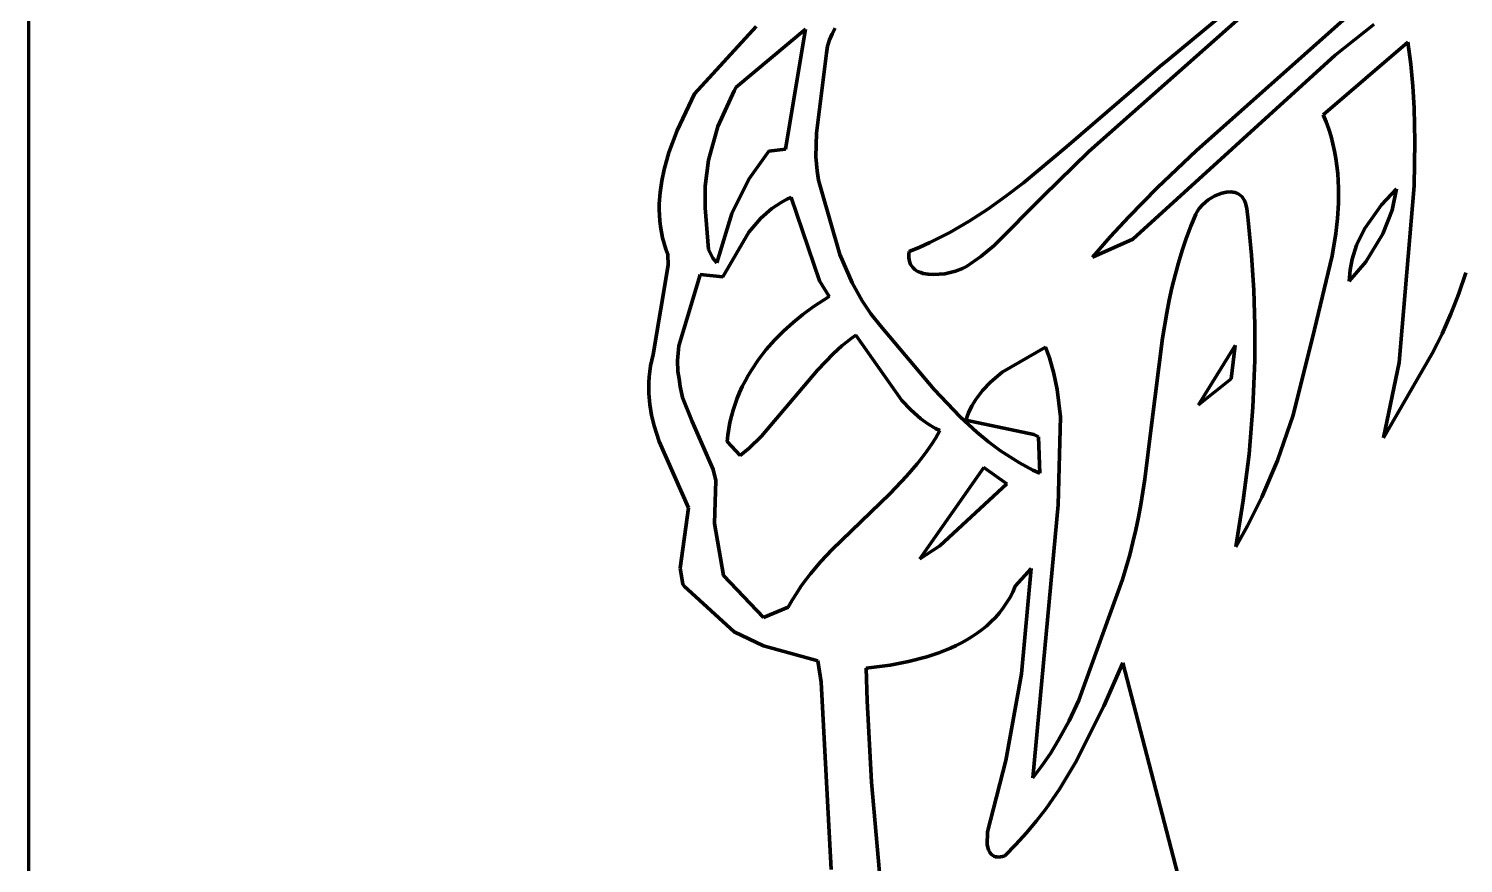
# Model space of a CAD drawing. Header units: millimetres. Extents: x 0 to 8.3, y 0 to 11.7.
# Drawn here: x 0 to 1.993, y 6.98 to 8.139 of the extents above; entities that cross this region are included whole.
import ezdxf

# ---------------------------------------------------------------- set-up
doc = ezdxf.new("R2010")
doc.units = ezdxf.units.MM
doc.layers.add('color#000000ff', color=7, linetype='CONTINUOUS', lineweight=100)
doc.layers.add('color#ffffffff', color=7, linetype='CONTINUOUS', lineweight=100)

msp = doc.modelspace()

# ---------------------------------------------------------------- linework, layer by layer
at = {"layer": 'color#000000ff'}
for p, q in [((1.5838, 8.0957), (1.7595, 8.2416)), ((1.6227, 7.9696), (1.8762, 8.1948)), ((1.6953, 8.165), (1.473, 7.9679)), ((0.9251, 8.048), (1.0107, 8.1418)), ((1.0793, 8.1381), (0.9831, 8.0576)), ((1.0517, 7.9714), (1.0793, 8.1381)), ((1.1208, 8.1391), (1.1163, 8.1313)), ((1.8691, 8.1444), (1.8153, 8.102)), ((1.1101, 8.1142), (1.1084, 8.1048)), ((1.1128, 8.123), (1.1101, 8.1142)), ((1.1163, 8.1313), (1.1128, 8.123)), ((1.7988, 8.0191), (1.9166, 8.1201)), ((1.9166, 8.1201), (1.9205, 8.0895)), ((1.1084, 8.1048), (1.0945, 7.9935)), ((1.8153, 8.102), (1.5344, 7.8463)), ((1.5717, 8.0862), (1.5838, 8.0957)), ((1.4421, 7.9744), (1.5717, 8.0862)), ((1.9205, 8.0895), (1.9233, 8.0588)), ((0.9831, 8.0576), (0.9802, 8.0523)), ((1.9233, 8.0588), (1.9252, 8.0281)), ((0.901, 7.9974), (0.9251, 8.048)), ((0.9802, 8.0523), (0.9577, 8.0027)), ((1.8029, 8.0091), (1.7988, 8.0191)), ((1.9252, 8.0281), (1.9263, 7.982)), ((0.8897, 7.9667), (0.901, 7.9974)), ((0.9577, 8.0027), (0.9448, 7.956)), ((1.8065, 7.9991), (1.8029, 8.0091)), ((1.8097, 7.989), (1.8065, 7.9991)), ((1.0945, 7.9935), (1.0938, 7.9607)), ((1.3825, 7.9247), (1.4421, 7.9744)), ((1.8124, 7.9788), (1.8097, 7.989)), ((1.8146, 7.9686), (1.8124, 7.9788)), ((1.9263, 7.982), (1.9252, 7.9204)), ((0.883, 7.9431), (0.8897, 7.9667)), ((0.9448, 7.956), (0.9401, 7.9199)), ((1.0009, 7.9296), (1.0287, 7.9684)), ((1.0287, 7.9684), (1.0517, 7.9714)), ((1.0938, 7.9607), (1.0955, 7.9412)), ((1.473, 7.9679), (1.4099, 7.9059)), ((1.5681, 7.9177), (1.6227, 7.9696)), ((1.8165, 7.9584), (1.8146, 7.9686)), ((1.8179, 7.9481), (1.8165, 7.9584)), ((0.8797, 7.9273), (0.883, 7.9431)), ((1.0955, 7.9412), (1.0977, 7.9281)), ((1.819, 7.9377), (1.8179, 7.9481)), ((1.8198, 7.9274), (1.819, 7.9377)), ((0.8774, 7.9113), (0.8797, 7.9273)), ((0.9401, 7.9199), (0.94, 7.8896)), ((0.9769, 7.882), (1.0009, 7.9296)), ((1.0977, 7.9281), (1.101, 7.9151)), ((1.101, 7.9151), (1.1272, 7.8252)), ((1.3579, 7.9059), (1.3825, 7.9247)), ((1.5285, 7.8774), (1.5681, 7.9177)), ((1.8202, 7.917), (1.8198, 7.9274)), ((1.82, 7.8961), (1.8202, 7.917)), ((1.9007, 7.9162), (1.8797, 7.8938)), ((1.8945, 7.8864), (1.9007, 7.9162)), ((1.9252, 7.9204), (1.9042, 7.6749)), ((0.8762, 7.8874), (0.8763, 7.8954)), ((0.8763, 7.8954), (0.8774, 7.9113)), ((1.0455, 7.8974), (1.0328, 7.8889)), ((1.0546, 7.9022), (1.0455, 7.8974)), ((1.0594, 7.9043), (1.0546, 7.9022)), ((1.0988, 7.7884), (1.0594, 7.9043)), ((1.3327, 7.888), (1.3579, 7.9059)), ((1.4099, 7.9059), (1.3418, 7.8375)), ((1.6311, 7.8941), (1.6391, 7.901)), ((1.6391, 7.901), (1.6482, 7.9065)), ((1.6482, 7.9065), (1.6578, 7.9102)), ((1.6578, 7.9102), (1.6643, 7.9116)), ((1.6643, 7.9116), (1.6705, 7.9119)), ((1.6705, 7.9119), (1.6734, 7.9116)), ((1.6734, 7.9116), (1.6763, 7.9109)), ((1.6763, 7.9109), (1.679, 7.91)), ((1.679, 7.91), (1.6815, 7.9087)), ((1.6815, 7.9087), (1.6838, 7.907)), ((1.6838, 7.907), (1.686, 7.905)), ((1.686, 7.905), (1.6878, 7.9026)), ((1.6878, 7.9026), (1.6895, 7.8998)), ((1.6895, 7.8998), (1.6908, 7.8965)), ((1.6908, 7.8965), (1.6919, 7.8928)), ((1.8187, 7.8752), (1.82, 7.8961)), ((0.8764, 7.8795), (0.8762, 7.8874)), ((0.8769, 7.8716), (0.8764, 7.8795)), ((0.94, 7.8896), (0.9447, 7.8321)), ((0.9564, 7.8135), (0.9769, 7.882)), ((1.0174, 7.8756), (1.0006, 7.8562)), ((1.0328, 7.8889), (1.0174, 7.8756)), ((1.3068, 7.8712), (1.3198, 7.8794)), ((1.3198, 7.8794), (1.3327, 7.888)), ((1.503, 7.8497), (1.5285, 7.8774)), ((1.6149, 7.8642), (1.6219, 7.8809)), ((1.6219, 7.8809), (1.6232, 7.8836)), ((1.6232, 7.8836), (1.6266, 7.889)), ((1.6266, 7.889), (1.6311, 7.8941)), ((1.6919, 7.8928), (1.6926, 7.8887)), ((1.6926, 7.8887), (1.6946, 7.8726)), ((1.8163, 7.8543), (1.8187, 7.8752)), ((1.8797, 7.8938), (1.8562, 7.8606)), ((1.8817, 7.8536), (1.8945, 7.8864)), ((0.8778, 7.8637), (0.8769, 7.8716)), ((0.8791, 7.8558), (0.8778, 7.8637)), ((0.8808, 7.848), (0.8791, 7.8558)), ((1.0006, 7.8562), (0.9644, 7.7939)), ((1.2663, 7.8484), (1.2801, 7.8556)), ((1.2801, 7.8556), (1.2935, 7.8632)), ((1.2935, 7.8632), (1.3068, 7.8712)), ((1.6086, 7.8473), (1.6149, 7.8642)), ((1.6946, 7.8726), (1.6994, 7.8241)), ((1.8562, 7.8606), (1.8453, 7.8379)), ((0.8829, 7.8402), (0.8808, 7.848)), ((0.8854, 7.8325), (0.8829, 7.8402)), ((1.2236, 7.829), (1.2381, 7.835)), ((1.2381, 7.835), (1.2524, 7.8415)), ((1.2524, 7.8415), (1.2663, 7.8484)), ((1.3418, 7.8375), (1.3231, 7.8223)), ((1.4782, 7.8213), (1.503, 7.8497)), ((1.5344, 7.8463), (1.4782, 7.8213)), ((1.6028, 7.8304), (1.6086, 7.8473)), ((1.8113, 7.823), (1.8163, 7.8543)), ((1.8453, 7.8379), (1.8391, 7.8186)), ((1.858, 7.8149), (1.8817, 7.8536)), ((0.8883, 7.8248), (0.8854, 7.8325)), ((0.8888, 7.8103), (0.8883, 7.8248)), ((0.9447, 7.8321), (0.9508, 7.82)), ((0.9508, 7.82), (0.9564, 7.8135)), ((1.1272, 7.8252), (1.1442, 7.7856)), ((1.223, 7.8209), (1.2231, 7.8248)), ((1.2234, 7.8174), (1.223, 7.8209)), ((1.2231, 7.8248), (1.2236, 7.829)), ((1.2242, 7.8141), (1.2234, 7.8174)), ((1.3231, 7.8223), (1.3033, 7.8085)), ((1.5976, 7.8133), (1.6028, 7.8304)), ((1.6994, 7.8241), (1.7026, 7.7755)), ((1.7868, 7.7207), (1.8113, 7.823)), ((1.835, 7.788), (1.858, 7.8149)), ((1.8391, 7.8186), (1.8363, 7.8035)), ((0.8679, 7.6862), (0.8888, 7.8103)), ((0.9331, 7.7971), (0.9317, 7.7923)), ((0.9644, 7.7939), (0.9331, 7.7971)), ((1.2254, 7.8112), (1.2242, 7.8141)), ((1.227, 7.8086), (1.2254, 7.8112)), ((1.2289, 7.8063), (1.227, 7.8086)), ((1.2312, 7.8043), (1.2289, 7.8063)), ((1.2337, 7.8025), (1.2312, 7.8043)), ((1.2365, 7.801), (1.2337, 7.8025)), ((1.2396, 7.7998), (1.2365, 7.801)), ((1.2428, 7.7988), (1.2396, 7.7998)), ((1.2498, 7.7975), (1.2428, 7.7988)), ((1.2573, 7.797), (1.2498, 7.7975)), ((1.273, 7.7982), (1.2573, 7.797)), ((1.288, 7.8018), (1.273, 7.7982)), ((1.2978, 7.8056), (1.288, 7.8018)), ((1.3033, 7.8085), (1.2978, 7.8056)), ((1.5886, 7.7788), (1.5929, 7.7961)), ((1.5929, 7.7961), (1.5976, 7.8133)), ((1.8363, 7.8035), (1.835, 7.788)), ((1.9871, 7.7707), (1.9969, 7.7994)), ((0.9317, 7.7923), (0.9033, 7.6982)), ((1.1123, 7.7665), (1.0988, 7.7884)), ((1.1442, 7.7856), (1.1581, 7.7605)), ((1.5848, 7.7614), (1.5886, 7.7788)), ((1.7026, 7.7755), (1.704, 7.7267)), ((1.0901, 7.7522), (1.1123, 7.7665)), ((1.1581, 7.7605), (1.1702, 7.7427)), ((1.5813, 7.7439), (1.5848, 7.7614)), ((1.9762, 7.7425), (1.9818, 7.7566)), ((1.9818, 7.7566), (1.9871, 7.7707)), ((1.0621, 7.7306), (1.0759, 7.7418)), ((1.0759, 7.7418), (1.0901, 7.7522)), ((1.1702, 7.7427), (1.1838, 7.7258)), ((1.5753, 7.7087), (1.5813, 7.7439)), ((1.9702, 7.7285), (1.9762, 7.7425)), ((1.0365, 7.7061), (1.049, 7.7187)), ((1.049, 7.7187), (1.0621, 7.7306)), ((1.1838, 7.7258), (1.2584, 7.6376)), ((1.704, 7.7267), (1.7038, 7.6779)), ((1.757, 7.6021), (1.7868, 7.7207)), ((1.9639, 7.7147), (1.9702, 7.7285)), ((0.9033, 7.6982), (0.9015, 7.6779)), ((1.0249, 7.6929), (1.0365, 7.7061)), ((1.1301, 7.6982), (1.1182, 7.6875)), ((1.1427, 7.7082), (1.1301, 7.6982)), ((1.1493, 7.7129), (1.1427, 7.7082)), ((1.2132, 7.6224), (1.1493, 7.7129)), ((1.3529, 7.6614), (1.4131, 7.6961)), ((1.4131, 7.6961), (1.4183, 7.6817)), ((1.5598, 7.5843), (1.5753, 7.7087)), ((1.6763, 7.6986), (1.6254, 7.6164)), ((1.6707, 7.6521), (1.6763, 7.6986)), ((1.9502, 7.6874), (1.9573, 7.701)), ((1.9573, 7.701), (1.9639, 7.7147)), ((0.8642, 7.6705), (0.8658, 7.6783)), ((0.8658, 7.6783), (0.8679, 7.6862)), ((0.9015, 7.6779), (0.9022, 7.6625)), ((1.0043, 7.6644), (1.0141, 7.679)), ((1.0141, 7.679), (1.0249, 7.6929)), ((1.1182, 7.6875), (1.096, 7.6645)), ((1.4183, 7.6817), (1.4246, 7.6596)), ((1.7038, 7.6779), (1.7011, 7.6128)), ((1.8827, 7.5704), (1.9502, 7.6874)), ((0.8621, 7.6549), (0.8629, 7.6627)), ((0.8629, 7.6627), (0.8642, 7.6705)), ((0.9022, 7.6625), (0.9038, 7.6521)), ((0.9955, 7.6493), (0.9997, 7.6569)), ((0.9997, 7.6569), (1.0043, 7.6644)), ((1.096, 7.6645), (1.0184, 7.5728)), ((1.3365, 7.6477), (1.3529, 7.6614)), ((1.4246, 7.6596), (1.4292, 7.6373)), ((1.9042, 7.6749), (1.8827, 7.5704)), ((0.8615, 7.6395), (0.8616, 7.6472)), ((0.8617, 7.6319), (0.8615, 7.6395)), ((0.8616, 7.6472), (0.8621, 7.6549)), ((0.9038, 7.6521), (0.9051, 7.6417)), ((0.9051, 7.6417), (0.9087, 7.6266)), ((0.9879, 7.6335), (0.9915, 7.6415)), ((0.9915, 7.6415), (0.9955, 7.6493)), ((1.2584, 7.6376), (1.2945, 7.5995)), ((1.3159, 7.6237), (1.3255, 7.6362)), ((1.3255, 7.6362), (1.3365, 7.6477)), ((1.4292, 7.6373), (1.4336, 7.5994)), ((1.6254, 7.6164), (1.6707, 7.6521)), ((0.8631, 7.6168), (0.8617, 7.6319)), ((0.8656, 7.6018), (0.8631, 7.6168)), ((0.9087, 7.6266), (0.922, 7.593)), ((0.9788, 7.6089), (0.9815, 7.6173)), ((0.9815, 7.6173), (0.9845, 7.6255)), ((0.9845, 7.6255), (0.9879, 7.6335)), ((1.2257, 7.6091), (1.2132, 7.6224)), ((1.3104, 7.6146), (1.3159, 7.6237)), ((0.8692, 7.587), (0.8656, 7.6018)), ((0.9745, 7.5918), (0.9765, 7.6004)), ((0.9765, 7.6004), (0.9788, 7.6089)), ((1.2395, 7.597), (1.2257, 7.6091)), ((1.2495, 7.5898), (1.2395, 7.597)), ((1.2945, 7.5995), (1.3176, 7.5782)), ((1.3021, 7.5949), (1.3058, 7.605)), ((1.3058, 7.605), (1.3104, 7.6146)), ((1.4336, 7.5994), (1.4305, 7.4772)), ((1.7011, 7.6128), (1.6957, 7.5478)), ((1.7353, 7.539), (1.757, 7.6021)), ((0.8761, 7.5651), (0.8692, 7.587)), ((0.922, 7.593), (0.9512, 7.5265)), ((0.9716, 7.5742), (0.9729, 7.5831)), ((0.9729, 7.5831), (0.9745, 7.5918)), ((1.2602, 7.5833), (1.2495, 7.5898)), ((1.2659, 7.5804), (1.2602, 7.5833)), ((1.2603, 7.5706), (1.2659, 7.5804)), ((1.3968, 7.5751), (1.3021, 7.5949)), ((1.3176, 7.5782), (1.3336, 7.565)), ((1.5509, 7.5132), (1.5598, 7.5843)), ((0.917, 7.4731), (0.8761, 7.5651)), ((0.9708, 7.5653), (0.9716, 7.5742)), ((0.9888, 7.5458), (0.9708, 7.5653)), ((1.0011, 7.5561), (0.9888, 7.5458)), ((1.0184, 7.5728), (1.0011, 7.5561)), ((1.248, 7.5519), (1.2543, 7.5611)), ((1.2543, 7.5611), (1.2603, 7.5706)), ((1.3336, 7.565), (1.3504, 7.5525)), ((1.4032, 7.5716), (1.3968, 7.5751)), ((1.4051, 7.5212), (1.4032, 7.5716)), ((1.2345, 7.5341), (1.2414, 7.5429)), ((1.2414, 7.5429), (1.248, 7.5519)), ((1.3504, 7.5525), (1.3678, 7.541)), ((1.3678, 7.541), (1.3768, 7.5356)), ((1.3768, 7.5356), (1.386, 7.5305)), ((1.6957, 7.5478), (1.6877, 7.4832)), ((1.7137, 7.4878), (1.7353, 7.539)), ((0.9512, 7.5265), (0.9547, 7.5113)), ((1.1969, 7.4929), (1.22, 7.5172)), ((1.22, 7.5172), (1.2345, 7.5341)), ((1.3271, 7.5293), (1.2384, 7.4022)), ((1.3592, 7.5063), (1.3271, 7.5293)), ((1.386, 7.5305), (1.3955, 7.5257)), ((1.3955, 7.5257), (1.4051, 7.5212)), ((0.9547, 7.5113), (0.953, 7.4516)), ((1.2662, 7.4203), (1.3592, 7.5063)), ((1.5452, 7.4778), (1.5509, 7.5132)), ((1.1161, 7.415), (1.1969, 7.4929)), ((1.4305, 7.4772), (1.3952, 7.098)), ((1.542, 7.4602), (1.5452, 7.4778)), ((1.6877, 7.4832), (1.6772, 7.419)), ((1.6938, 7.4481), (1.7137, 7.4878)), ((0.9054, 7.3892), (0.917, 7.4731)), ((1.5384, 7.4427), (1.542, 7.4602)), ((0.953, 7.4516), (0.9656, 7.3794)), ((1.5344, 7.4253), (1.5384, 7.4427)), ((1.6772, 7.419), (1.6938, 7.4481)), ((1.2384, 7.4022), (1.2662, 7.4203)), ((1.53, 7.408), (1.5344, 7.4253)), ((1.0865, 7.3816), (1.1009, 7.3986)), ((1.1009, 7.3986), (1.1161, 7.415)), ((1.5251, 7.3907), (1.53, 7.408)), ((0.9089, 7.3671), (0.9054, 7.3892)), ((0.9656, 7.3794), (1.0211, 7.3211)), ((1.0796, 7.3728), (1.0865, 7.3816)), ((1.3931, 7.3888), (1.3708, 7.3643)), ((1.3796, 7.2427), (1.3931, 7.3888)), ((1.5197, 7.3736), (1.5251, 7.3907)), ((0.9107, 7.3643), (0.9089, 7.3671)), ((0.9805, 7.3011), (0.9107, 7.3643)), ((1.0668, 7.3544), (1.0731, 7.3637)), ((1.0731, 7.3637), (1.0796, 7.3728)), ((1.3673, 7.3562), (1.3633, 7.3484)), ((1.3708, 7.3643), (1.3673, 7.3562)), ((1.4591, 7.2059), (1.5197, 7.3736)), ((1.0553, 7.335), (1.0609, 7.3448)), ((1.0609, 7.3448), (1.0668, 7.3544)), ((1.3589, 7.3411), (1.3541, 7.3341)), ((1.3633, 7.3484), (1.3589, 7.3411)), ((1.0211, 7.3211), (1.0553, 7.335)), ((1.3434, 7.3211), (1.3375, 7.3151)), ((1.3489, 7.3274), (1.3434, 7.3211)), ((1.3541, 7.3341), (1.3489, 7.3274)), ((1.0211, 7.2816), (0.9805, 7.3011)), ((1.3181, 7.2991), (1.311, 7.2944)), ((1.3248, 7.3041), (1.3181, 7.2991)), ((1.3313, 7.3095), (1.3248, 7.3041)), ((1.3375, 7.3151), (1.3313, 7.3095)), ((1.0964, 7.2607), (1.0211, 7.2816)), ((1.2807, 7.2783), (1.2645, 7.2718)), ((1.2886, 7.2819), (1.2807, 7.2783)), ((1.2963, 7.2858), (1.2886, 7.2819)), ((1.3037, 7.29), (1.2963, 7.2858)), ((1.311, 7.2944), (1.3037, 7.29)), ((1.101, 7.2309), (1.0964, 7.2607)), ((1.2225, 7.2596), (1.1969, 7.2547)), ((1.2479, 7.2663), (1.2225, 7.2596)), ((1.2645, 7.2718), (1.2479, 7.2663)), ((1.5203, 7.2577), (1.4941, 7.1977)), ((1.6416, 6.7916), (1.5203, 7.2577)), ((1.1969, 7.2547), (1.1636, 7.2504)), ((1.1636, 7.2504), (1.165, 7.2052)), ((1.3579, 7.1225), (1.3796, 7.2427)), ((1.1149, 6.9708), (1.101, 7.2309)), ((1.165, 7.2052), (1.1712, 7.0923)), ((1.4457, 7.1775), (1.4591, 7.2059)), ((1.4941, 7.1977), (1.4548, 7.1197)), ((1.4307, 7.1499), (1.4457, 7.1775)), ((1.4198, 7.1321), (1.4307, 7.1499)), ((1.3367, 7.0395), (1.3579, 7.1225)), ((1.408, 7.1148), (1.4198, 7.1321)), ((1.4548, 7.1197), (1.4323, 7.0825)), ((1.3952, 7.098), (1.408, 7.1148)), ((1.1712, 7.0923), (1.2148, 6.5963)), ((1.4323, 7.0825), (1.4138, 7.0556)), ((1.3325, 7.0234), (1.3367, 7.0395)), ((1.4006, 7.0383), (1.3866, 7.0216)), ((1.4138, 7.0556), (1.4006, 7.0383)), ((1.332, 7.0052), (1.3325, 7.0234)), ((1.3866, 7.0216), (1.3719, 7.0054)), ((1.3337, 6.9984), (1.332, 7.0052)), ((1.3355, 6.9946), (1.3337, 6.9984)), ((1.3719, 7.0054), (1.3563, 6.9899)), ((1.338, 6.9916), (1.3355, 6.9946)), ((1.3396, 6.9904), (1.338, 6.9916)), ((1.3413, 6.9894), (1.3396, 6.9904)), ((1.3433, 6.9887), (1.3413, 6.9894)), ((1.3454, 6.9883), (1.3433, 6.9887)), ((1.3478, 6.9882), (1.3454, 6.9883)), ((1.3504, 6.9885), (1.3478, 6.9882)), ((1.3532, 6.989), (1.3504, 6.9885)), ((1.3563, 6.9899), (1.3532, 6.989))]:
    msp.add_line(p, q, dxfattribs=at)
at = {"layer": 'color#ffffffff'}
for p, q in [((0, 0), (0, 11.6806)), ((1.7595, 8.2416), (1.5838, 8.0957)), ((1.8762, 8.1948), (1.6227, 7.9696)), ((1.473, 7.9679), (1.6953, 8.165)), ((1.0107, 8.1418), (0.9251, 8.048)), ((0.9831, 8.0576), (1.0793, 8.1381)), ((1.0793, 8.1381), (1.0517, 7.9714)), ((1.1163, 8.1313), (1.1208, 8.1391)), ((1.8153, 8.102), (1.8691, 8.1444)), ((1.1084, 8.1048), (1.1101, 8.1142)), ((1.1101, 8.1142), (1.1128, 8.123)), ((1.1128, 8.123), (1.1163, 8.1313)), ((1.9166, 8.1201), (1.7988, 8.0191)), ((1.9205, 8.0895), (1.9166, 8.1201)), ((1.0945, 7.9935), (1.1084, 8.1048)), ((1.5344, 7.8463), (1.8153, 8.102)), ((1.5838, 8.0957), (1.5717, 8.0862)), ((1.5717, 8.0862), (1.4421, 7.9744)), ((1.9233, 8.0588), (1.9205, 8.0895)), ((0.9802, 8.0523), (0.9831, 8.0576)), ((1.9252, 8.0281), (1.9233, 8.0588)), ((0.9251, 8.048), (0.901, 7.9974)), ((0.9577, 8.0027), (0.9802, 8.0523)), ((1.7988, 8.0191), (1.8029, 8.0091)), ((1.9263, 7.982), (1.9252, 8.0281)), ((0.901, 7.9974), (0.8897, 7.9667)), ((0.9448, 7.956), (0.9577, 8.0027)), ((1.8029, 8.0091), (1.8065, 7.9991)), ((1.8065, 7.9991), (1.8097, 7.989)), ((1.0938, 7.9607), (1.0945, 7.9935)), ((1.4421, 7.9744), (1.3825, 7.9247)), ((1.8097, 7.989), (1.8124, 7.9788)), ((1.8124, 7.9788), (1.8146, 7.9686)), ((1.9252, 7.9204), (1.9263, 7.982)), ((0.8897, 7.9667), (0.883, 7.9431)), ((0.9401, 7.9199), (0.9448, 7.956)), ((1.0287, 7.9684), (1.0009, 7.9296)), ((1.0517, 7.9714), (1.0287, 7.9684)), ((1.0955, 7.9412), (1.0938, 7.9607)), ((1.4099, 7.9059), (1.473, 7.9679)), ((1.6227, 7.9696), (1.5681, 7.9177)), ((1.8146, 7.9686), (1.8165, 7.9584)), ((1.8165, 7.9584), (1.8179, 7.9481)), ((0.883, 7.9431), (0.8797, 7.9273)), ((1.0977, 7.9281), (1.0955, 7.9412)), ((1.8179, 7.9481), (1.819, 7.9377)), ((1.819, 7.9377), (1.8198, 7.9274)), ((0.8797, 7.9273), (0.8774, 7.9113)), ((0.94, 7.8896), (0.9401, 7.9199)), ((1.0009, 7.9296), (0.9769, 7.882)), ((1.101, 7.9151), (1.0977, 7.9281)), ((1.1272, 7.8252), (1.101, 7.9151)), ((1.3825, 7.9247), (1.3579, 7.9059)), ((1.5681, 7.9177), (1.5285, 7.8774)), ((1.8198, 7.9274), (1.8202, 7.917)), ((1.8202, 7.917), (1.82, 7.8961)), ((1.8797, 7.8938), (1.9007, 7.9162)), ((1.9007, 7.9162), (1.8945, 7.8864)), ((1.9042, 7.6749), (1.9252, 7.9204)), ((0.8763, 7.8954), (0.8762, 7.8874)), ((0.8774, 7.9113), (0.8763, 7.8954)), ((1.0328, 7.8889), (1.0455, 7.8974)), ((1.0455, 7.8974), (1.0546, 7.9022)), ((1.0546, 7.9022), (1.0594, 7.9043)), ((1.0594, 7.9043), (1.0988, 7.7884)), ((1.3579, 7.9059), (1.3327, 7.888)), ((1.3418, 7.8375), (1.4099, 7.9059)), ((1.6391, 7.901), (1.6311, 7.8941)), ((1.6482, 7.9065), (1.6391, 7.901)), ((1.6578, 7.9102), (1.6482, 7.9065)), ((1.6643, 7.9116), (1.6578, 7.9102)), ((1.6705, 7.9119), (1.6643, 7.9116)), ((1.6734, 7.9116), (1.6705, 7.9119)), ((1.6763, 7.9109), (1.6734, 7.9116)), ((1.679, 7.91), (1.6763, 7.9109)), ((1.6815, 7.9087), (1.679, 7.91)), ((1.6838, 7.907), (1.6815, 7.9087)), ((1.686, 7.905), (1.6838, 7.907)), ((1.6878, 7.9026), (1.686, 7.905)), ((1.6895, 7.8998), (1.6878, 7.9026)), ((1.6908, 7.8965), (1.6895, 7.8998)), ((1.6919, 7.8928), (1.6908, 7.8965)), ((1.82, 7.8961), (1.8187, 7.8752)), ((0.8762, 7.8874), (0.8764, 7.8795)), ((0.8764, 7.8795), (0.8769, 7.8716)), ((0.9447, 7.8321), (0.94, 7.8896)), ((0.9769, 7.882), (0.9564, 7.8135)), ((1.0006, 7.8562), (1.0174, 7.8756)), ((1.0174, 7.8756), (1.0328, 7.8889)), ((1.3198, 7.8794), (1.3068, 7.8712)), ((1.3327, 7.888), (1.3198, 7.8794)), ((1.5285, 7.8774), (1.503, 7.8497)), ((1.6219, 7.8809), (1.6149, 7.8642)), ((1.6232, 7.8836), (1.6219, 7.8809)), ((1.6266, 7.889), (1.6232, 7.8836)), ((1.6311, 7.8941), (1.6266, 7.889)), ((1.6926, 7.8887), (1.6919, 7.8928)), ((1.6946, 7.8726), (1.6926, 7.8887)), ((1.8187, 7.8752), (1.8163, 7.8543)), ((1.8562, 7.8606), (1.8797, 7.8938)), ((1.8945, 7.8864), (1.8817, 7.8536)), ((0.8769, 7.8716), (0.8778, 7.8637)), ((0.8778, 7.8637), (0.8791, 7.8558)), ((0.8791, 7.8558), (0.8808, 7.848)), ((0.9644, 7.7939), (1.0006, 7.8562)), ((1.2801, 7.8556), (1.2663, 7.8484)), ((1.2935, 7.8632), (1.2801, 7.8556)), ((1.3068, 7.8712), (1.2935, 7.8632)), ((1.6149, 7.8642), (1.6086, 7.8473)), ((1.6994, 7.8241), (1.6946, 7.8726)), ((1.8453, 7.8379), (1.8562, 7.8606)), ((0.8808, 7.848), (0.8829, 7.8402)), ((0.8829, 7.8402), (0.8854, 7.8325)), ((1.2381, 7.835), (1.2236, 7.829)), ((1.2524, 7.8415), (1.2381, 7.835)), ((1.2663, 7.8484), (1.2524, 7.8415)), ((1.3231, 7.8223), (1.3418, 7.8375)), ((1.503, 7.8497), (1.4782, 7.8213)), ((1.4782, 7.8213), (1.5344, 7.8463)), ((1.6086, 7.8473), (1.6028, 7.8304)), ((1.8163, 7.8543), (1.8113, 7.823)), ((1.8391, 7.8186), (1.8453, 7.8379)), ((1.8817, 7.8536), (1.858, 7.8149)), ((0.8854, 7.8325), (0.8883, 7.8248)), ((0.8883, 7.8248), (0.8888, 7.8103)), ((0.9508, 7.82), (0.9447, 7.8321)), ((0.9564, 7.8135), (0.9508, 7.82)), ((1.1442, 7.7856), (1.1272, 7.8252)), ((1.2231, 7.8248), (1.223, 7.8209)), ((1.223, 7.8209), (1.2234, 7.8174)), ((1.2236, 7.829), (1.2231, 7.8248)), ((1.2234, 7.8174), (1.2242, 7.8141)), ((1.3033, 7.8085), (1.3231, 7.8223)), ((1.6028, 7.8304), (1.5976, 7.8133)), ((1.7026, 7.7755), (1.6994, 7.8241)), ((1.8113, 7.823), (1.7868, 7.7207)), ((1.858, 7.8149), (1.835, 7.788)), ((1.8363, 7.8035), (1.8391, 7.8186)), ((0.8888, 7.8103), (0.8679, 7.6862)), ((0.9317, 7.7923), (0.9331, 7.7971)), ((0.9331, 7.7971), (0.9644, 7.7939)), ((1.2242, 7.8141), (1.2254, 7.8112)), ((1.2254, 7.8112), (1.227, 7.8086)), ((1.227, 7.8086), (1.2289, 7.8063)), ((1.2289, 7.8063), (1.2312, 7.8043)), ((1.2312, 7.8043), (1.2337, 7.8025)), ((1.2337, 7.8025), (1.2365, 7.801)), ((1.2365, 7.801), (1.2396, 7.7998)), ((1.2396, 7.7998), (1.2428, 7.7988)), ((1.2428, 7.7988), (1.2498, 7.7975)), ((1.2498, 7.7975), (1.2573, 7.797)), ((1.2573, 7.797), (1.273, 7.7982)), ((1.273, 7.7982), (1.288, 7.8018)), ((1.288, 7.8018), (1.2978, 7.8056)), ((1.2978, 7.8056), (1.3033, 7.8085)), ((1.5929, 7.7961), (1.5886, 7.7788)), ((1.5976, 7.8133), (1.5929, 7.7961)), ((1.835, 7.788), (1.8363, 7.8035)), ((1.9969, 7.7994), (1.9871, 7.7707)), ((0.9033, 7.6982), (0.9317, 7.7923)), ((1.0988, 7.7884), (1.1123, 7.7665)), ((1.1581, 7.7605), (1.1442, 7.7856)), ((1.5886, 7.7788), (1.5848, 7.7614)), ((1.704, 7.7267), (1.7026, 7.7755)), ((1.1123, 7.7665), (1.0901, 7.7522)), ((1.1702, 7.7427), (1.1581, 7.7605)), ((1.5848, 7.7614), (1.5813, 7.7439)), ((1.9818, 7.7566), (1.9762, 7.7425)), ((1.9871, 7.7707), (1.9818, 7.7566)), ((1.0759, 7.7418), (1.0621, 7.7306)), ((1.0901, 7.7522), (1.0759, 7.7418)), ((1.1838, 7.7258), (1.1702, 7.7427)), ((1.5813, 7.7439), (1.5753, 7.7087)), ((1.9762, 7.7425), (1.9702, 7.7285)), ((1.049, 7.7187), (1.0365, 7.7061)), ((1.0621, 7.7306), (1.049, 7.7187)), ((1.2584, 7.6376), (1.1838, 7.7258)), ((1.7038, 7.6779), (1.704, 7.7267)), ((1.7868, 7.7207), (1.757, 7.6021)), ((1.9702, 7.7285), (1.9639, 7.7147)), ((0.9015, 7.6779), (0.9033, 7.6982)), ((1.0365, 7.7061), (1.0249, 7.6929)), ((1.1182, 7.6875), (1.1301, 7.6982)), ((1.1301, 7.6982), (1.1427, 7.7082)), ((1.1427, 7.7082), (1.1493, 7.7129)), ((1.1493, 7.7129), (1.2132, 7.6224)), ((1.4131, 7.6961), (1.3529, 7.6614)), ((1.4183, 7.6817), (1.4131, 7.6961)), ((1.5753, 7.7087), (1.5598, 7.5843)), ((1.6254, 7.6164), (1.6763, 7.6986)), ((1.6763, 7.6986), (1.6707, 7.6521)), ((1.9573, 7.701), (1.9502, 7.6874)), ((1.9639, 7.7147), (1.9573, 7.701)), ((0.8658, 7.6783), (0.8642, 7.6705)), ((0.8679, 7.6862), (0.8658, 7.6783)), ((0.9022, 7.6625), (0.9015, 7.6779)), ((1.0141, 7.679), (1.0043, 7.6644)), ((1.0249, 7.6929), (1.0141, 7.679)), ((1.096, 7.6645), (1.1182, 7.6875)), ((1.4246, 7.6596), (1.4183, 7.6817)), ((1.7011, 7.6128), (1.7038, 7.6779)), ((1.9502, 7.6874), (1.8827, 7.5704)), ((0.8629, 7.6627), (0.8621, 7.6549)), ((0.8642, 7.6705), (0.8629, 7.6627)), ((0.9038, 7.6521), (0.9022, 7.6625)), ((0.9997, 7.6569), (0.9955, 7.6493)), ((1.0043, 7.6644), (0.9997, 7.6569)), ((1.0184, 7.5728), (1.096, 7.6645)), ((1.3529, 7.6614), (1.3365, 7.6477)), ((1.4292, 7.6373), (1.4246, 7.6596)), ((1.8827, 7.5704), (1.9042, 7.6749)), ((0.8616, 7.6472), (0.8615, 7.6395)), ((0.8615, 7.6395), (0.8617, 7.6319)), ((0.8621, 7.6549), (0.8616, 7.6472)), ((0.9051, 7.6417), (0.9038, 7.6521)), ((0.9087, 7.6266), (0.9051, 7.6417)), ((0.9915, 7.6415), (0.9879, 7.6335)), ((0.9955, 7.6493), (0.9915, 7.6415)), ((1.2945, 7.5995), (1.2584, 7.6376)), ((1.3255, 7.6362), (1.3159, 7.6237)), ((1.3365, 7.6477), (1.3255, 7.6362)), ((1.4336, 7.5994), (1.4292, 7.6373)), ((1.6707, 7.6521), (1.6254, 7.6164)), ((0.8617, 7.6319), (0.8631, 7.6168)), ((0.8631, 7.6168), (0.8656, 7.6018)), ((0.922, 7.593), (0.9087, 7.6266)), ((0.9815, 7.6173), (0.9788, 7.6089)), ((0.9845, 7.6255), (0.9815, 7.6173)), ((0.9879, 7.6335), (0.9845, 7.6255)), ((1.2132, 7.6224), (1.2257, 7.6091)), ((1.3159, 7.6237), (1.3104, 7.6146)), ((0.8656, 7.6018), (0.8692, 7.587)), ((0.9765, 7.6004), (0.9745, 7.5918)), ((0.9788, 7.6089), (0.9765, 7.6004)), ((1.2257, 7.6091), (1.2395, 7.597)), ((1.2395, 7.597), (1.2495, 7.5898)), ((1.3176, 7.5782), (1.2945, 7.5995)), ((1.3058, 7.605), (1.3021, 7.5949)), ((1.3104, 7.6146), (1.3058, 7.605)), ((1.4305, 7.4772), (1.4336, 7.5994)), ((1.6957, 7.5478), (1.7011, 7.6128)), ((1.757, 7.6021), (1.7353, 7.539)), ((0.8692, 7.587), (0.8761, 7.5651)), ((0.9512, 7.5265), (0.922, 7.593)), ((0.9729, 7.5831), (0.9716, 7.5742)), ((0.9745, 7.5918), (0.9729, 7.5831)), ((1.2495, 7.5898), (1.2602, 7.5833)), ((1.2602, 7.5833), (1.2659, 7.5804)), ((1.2659, 7.5804), (1.2603, 7.5706)), ((1.3021, 7.5949), (1.3968, 7.5751)), ((1.3336, 7.565), (1.3176, 7.5782)), ((1.5598, 7.5843), (1.5509, 7.5132)), ((0.8761, 7.5651), (0.917, 7.4731)), ((0.9716, 7.5742), (0.9708, 7.5653)), ((0.9708, 7.5653), (0.9888, 7.5458)), ((0.9888, 7.5458), (1.0011, 7.5561)), ((1.0011, 7.5561), (1.0184, 7.5728)), ((1.2543, 7.5611), (1.248, 7.5519)), ((1.2603, 7.5706), (1.2543, 7.5611)), ((1.3504, 7.5525), (1.3336, 7.565)), ((1.3968, 7.5751), (1.4032, 7.5716)), ((1.4032, 7.5716), (1.4051, 7.5212)), ((1.2414, 7.5429), (1.2345, 7.5341)), ((1.248, 7.5519), (1.2414, 7.5429)), ((1.3678, 7.541), (1.3504, 7.5525)), ((1.3768, 7.5356), (1.3678, 7.541)), ((1.386, 7.5305), (1.3768, 7.5356)), ((1.6877, 7.4832), (1.6957, 7.5478)), ((1.7353, 7.539), (1.7137, 7.4878)), ((0.9547, 7.5113), (0.9512, 7.5265)), ((1.22, 7.5172), (1.1969, 7.4929)), ((1.2345, 7.5341), (1.22, 7.5172)), ((1.2384, 7.4022), (1.3271, 7.5293)), ((1.3271, 7.5293), (1.3592, 7.5063)), ((1.3955, 7.5257), (1.386, 7.5305)), ((1.4051, 7.5212), (1.3955, 7.5257)), ((0.953, 7.4516), (0.9547, 7.5113)), ((1.3592, 7.5063), (1.2662, 7.4203)), ((1.5509, 7.5132), (1.5452, 7.4778)), ((1.1969, 7.4929), (1.1161, 7.415)), ((1.3952, 7.098), (1.4305, 7.4772)), ((1.5452, 7.4778), (1.542, 7.4602)), ((1.6772, 7.419), (1.6877, 7.4832)), ((1.7137, 7.4878), (1.6938, 7.4481)), ((0.917, 7.4731), (0.9054, 7.3892)), ((1.542, 7.4602), (1.5384, 7.4427)), ((0.9656, 7.3794), (0.953, 7.4516)), ((1.5384, 7.4427), (1.5344, 7.4253)), ((1.6938, 7.4481), (1.6772, 7.419)), ((1.2662, 7.4203), (1.2384, 7.4022)), ((1.5344, 7.4253), (1.53, 7.408)), ((1.1009, 7.3986), (1.0865, 7.3816)), ((1.1161, 7.415), (1.1009, 7.3986)), ((1.53, 7.408), (1.5251, 7.3907)), ((0.9054, 7.3892), (0.9089, 7.3671)), ((1.0211, 7.3211), (0.9656, 7.3794)), ((1.0865, 7.3816), (1.0796, 7.3728)), ((1.3708, 7.3643), (1.3931, 7.3888)), ((1.3931, 7.3888), (1.3796, 7.2427)), ((1.5251, 7.3907), (1.5197, 7.3736)), ((0.9089, 7.3671), (0.9107, 7.3643)), ((0.9107, 7.3643), (0.9805, 7.3011)), ((1.0731, 7.3637), (1.0668, 7.3544)), ((1.0796, 7.3728), (1.0731, 7.3637)), ((1.3633, 7.3484), (1.3673, 7.3562)), ((1.3673, 7.3562), (1.3708, 7.3643)), ((1.5197, 7.3736), (1.4591, 7.2059)), ((1.0609, 7.3448), (1.0553, 7.335)), ((1.0668, 7.3544), (1.0609, 7.3448)), ((1.3541, 7.3341), (1.3589, 7.3411)), ((1.3589, 7.3411), (1.3633, 7.3484)), ((1.0553, 7.335), (1.0211, 7.3211)), ((1.3375, 7.3151), (1.3434, 7.3211)), ((1.3434, 7.3211), (1.3489, 7.3274)), ((1.3489, 7.3274), (1.3541, 7.3341)), ((0.9805, 7.3011), (1.0211, 7.2816)), ((1.311, 7.2944), (1.3181, 7.2991)), ((1.3181, 7.2991), (1.3248, 7.3041)), ((1.3248, 7.3041), (1.3313, 7.3095)), ((1.3313, 7.3095), (1.3375, 7.3151)), ((1.0211, 7.2816), (1.0964, 7.2607)), ((1.2645, 7.2718), (1.2807, 7.2783)), ((1.2807, 7.2783), (1.2886, 7.2819)), ((1.2886, 7.2819), (1.2963, 7.2858)), ((1.2963, 7.2858), (1.3037, 7.29)), ((1.3037, 7.29), (1.311, 7.2944)), ((1.0964, 7.2607), (1.101, 7.2309)), ((1.1969, 7.2547), (1.2225, 7.2596)), ((1.2225, 7.2596), (1.2479, 7.2663)), ((1.2479, 7.2663), (1.2645, 7.2718)), ((1.4941, 7.1977), (1.5203, 7.2577)), ((1.5203, 7.2577), (1.6416, 6.7916)), ((1.1636, 7.2504), (1.1969, 7.2547)), ((1.165, 7.2052), (1.1636, 7.2504)), ((1.3796, 7.2427), (1.3579, 7.1225)), ((1.101, 7.2309), (1.1149, 6.9708)), ((1.1712, 7.0923), (1.165, 7.2052)), ((1.4591, 7.2059), (1.4457, 7.1775)), ((1.4548, 7.1197), (1.4941, 7.1977)), ((1.4457, 7.1775), (1.4307, 7.1499)), ((1.4307, 7.1499), (1.4198, 7.1321)), ((1.3579, 7.1225), (1.3367, 7.0395)), ((1.4198, 7.1321), (1.408, 7.1148)), ((1.4323, 7.0825), (1.4548, 7.1197)), ((1.408, 7.1148), (1.3952, 7.098)), ((1.2148, 6.5963), (1.1712, 7.0923)), ((1.4138, 7.0556), (1.4323, 7.0825)), ((1.3367, 7.0395), (1.3325, 7.0234)), ((1.3866, 7.0216), (1.4006, 7.0383)), ((1.4006, 7.0383), (1.4138, 7.0556)), ((1.3325, 7.0234), (1.332, 7.0052)), ((1.3719, 7.0054), (1.3866, 7.0216)), ((1.332, 7.0052), (1.3337, 6.9984)), ((1.3337, 6.9984), (1.3355, 6.9946)), ((1.3563, 6.9899), (1.3719, 7.0054)), ((1.3355, 6.9946), (1.338, 6.9916)), ((1.338, 6.9916), (1.3396, 6.9904)), ((1.3396, 6.9904), (1.3413, 6.9894)), ((1.3413, 6.9894), (1.3433, 6.9887)), ((1.3433, 6.9887), (1.3454, 6.9883)), ((1.3454, 6.9883), (1.3478, 6.9882)), ((1.3478, 6.9882), (1.3504, 6.9885)), ((1.3504, 6.9885), (1.3532, 6.989)), ((1.3532, 6.989), (1.3563, 6.9899))]:
    msp.add_line(p, q, dxfattribs=at)

doc.saveas('drawing.dxf')
